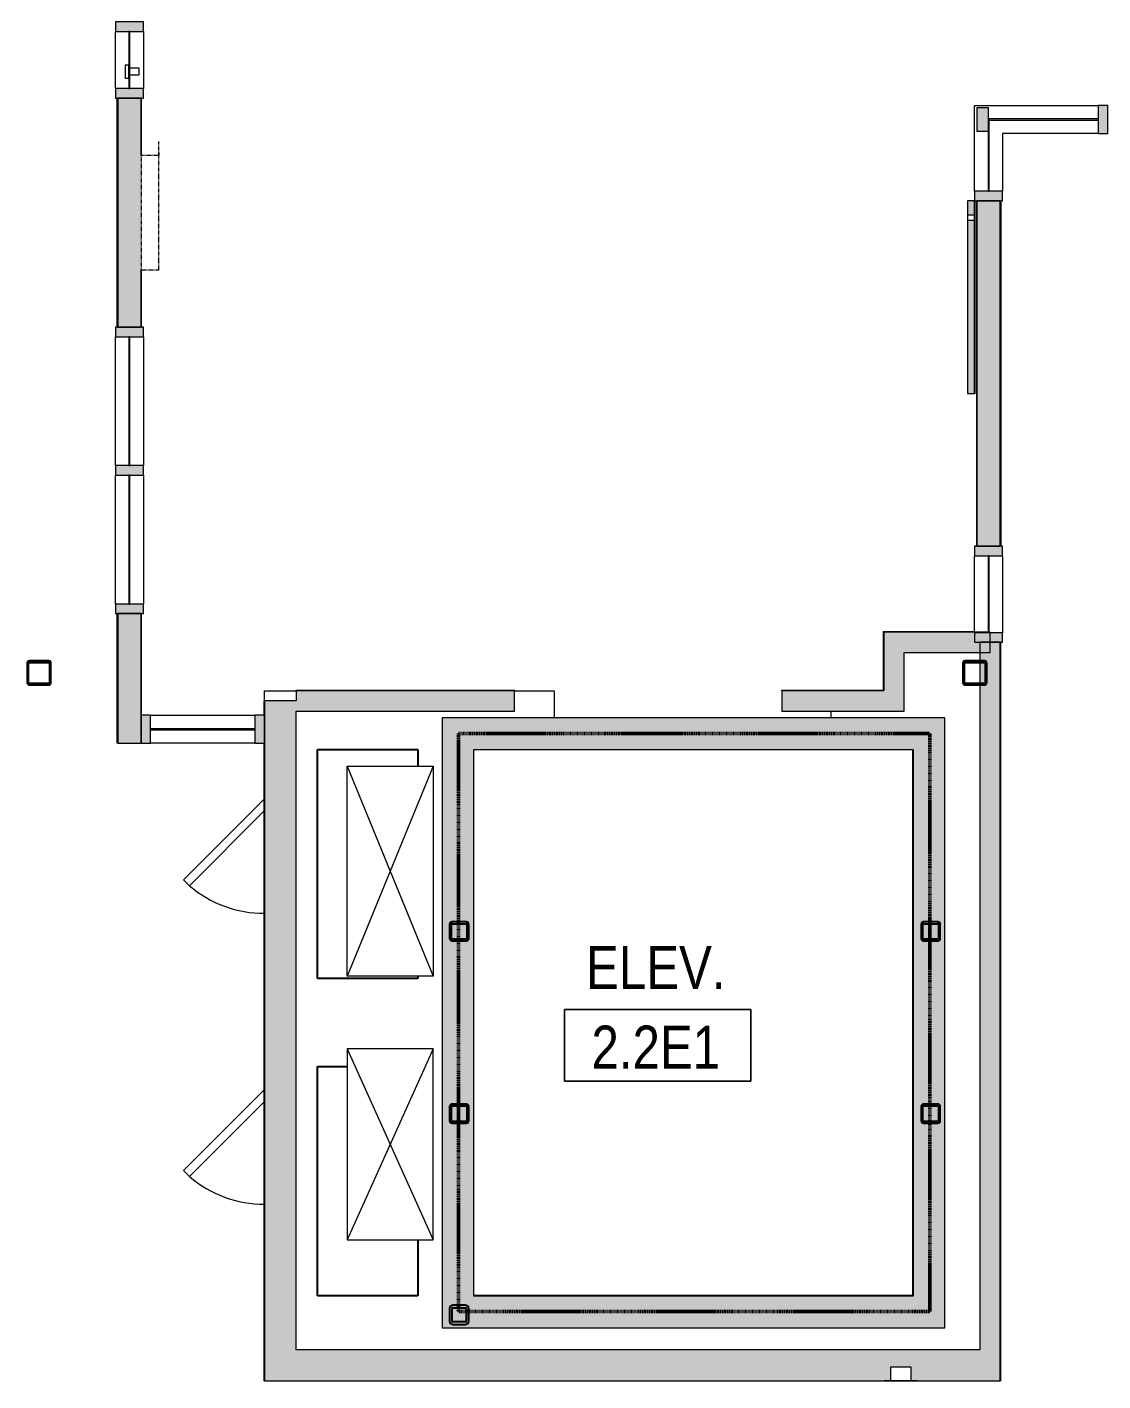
# Model space of a CAD drawing. Header units: inches. Extents: x -3803 to -1421, y -3454 to -210.
# Drawn here: x -3202.9 to -2977.6, y -3179 to -2895.3 of the extents above; entities that cross this region are included whole.
import ezdxf

# ---------------------------------------------------------------- set-up
doc = ezdxf.new("R2010")
doc.units = ezdxf.units.IN
doc.header["$MEASUREMENT"] = 0
for name, pattern in [('1 HOUR', [0.3125, 0.1875, -0.0625, 0, -0.0625]), ('Hidden Equipment- BSALS', [0.0625, 0.03125, -0.03125]), ('Hidden Equipment- LTP', [0.0625, 0.03125, -0.03125])]:
    doc.linetypes.add(name, pattern=pattern)
for name, color, linetype, lineweight in [('A-AREA-IDEN', 2, 'Continuous', 9), ('A-DOOR', 31, 'Continuous', 13), ('A-FLOR', 192, 'Continuous', 13), ('A-GENM', 13, 'Continuous', 9), ('A-GLAZ-CURT', 52, 'Continuous', 13), ('A-GLAZ-CWMG', 51, 'Continuous', 13), ('A-WALL-PATT', 111, 'Continuous', 13), ('E-SERT', 181, 'Continuous', 13), ('I-WALL', 2, 'Continuous', 13), ('M-HVAC-DUCT-ANNO', 70, 'Continuous', 13), ('P-SANR-FIXT', 6, 'Continuous', 13), ('Q-SPCQ', 91, 'Continuous', 13), ('S-COLS', 52, 'Continuous', 13)]:
    doc.layers.add(name, color=color, linetype=linetype, lineweight=lineweight)
doc.styles.add('Arial Narrow', font='ARIALN.TTF', dxfattribs={"height": 9})

# ---------------------------------------------------------------- blocks, each defined once
blk = doc.blocks.new('15830016-STRUCT_MARTINEZ-MOORE_CENTRAL_v2018_rvt-1-DIMENSION PLAN - LEVEL 2 _579_ - 2__ - CAD')
at = {"layer": 'S-COLS', "lineweight": 5}
h = blk.add_hatch(color=50, dxfattribs=at)
h.paths.add_polyline_path([(-3198.33, -3033.14), (-3198.02, -3033.01), (-3197.9, -3032.71), (-3197.9, -3028.58), (-3198.02, -3028.27), (-3198.33, -3028.14), (-3202.46, -3028.14), (-3202.77, -3028.27), (-3202.9, -3028.58), (-3202.9, -3032.71), (-3202.77, -3033.01), (-3202.46, -3033.14)], flags=0)
h.paths.add_polyline_path([(-3202.46, -3032.83), (-3202.55, -3032.79), (-3202.58, -3032.71), (-3202.55, -3028.49), (-3202.46, -3028.45), (-3198.24, -3028.49), (-3198.21, -3028.58), (-3198.24, -3032.79), (-3198.33, -3032.83)], flags=0)
h = blk.add_hatch(color=50, dxfattribs=at)
h.paths.add_polyline_path([(-3002.33, -3033.14), (-3002.02, -3033.01), (-3001.9, -3032.71), (-3001.9, -3028.58), (-3002.02, -3028.27), (-3002.33, -3028.14), (-3006.46, -3028.14), (-3006.77, -3028.27), (-3006.9, -3028.58), (-3006.9, -3032.71), (-3006.77, -3033.01), (-3006.46, -3033.14)], flags=0)
h.paths.add_polyline_path([(-3002.33, -3032.83), (-3006.55, -3032.79), (-3006.58, -3032.71), (-3006.55, -3028.49), (-3006.46, -3028.45), (-3002.24, -3028.49), (-3002.21, -3028.58), (-3002.24, -3032.79)], flags=0)
h = blk.add_hatch(color=50, dxfattribs=at)
h.paths.add_polyline_path([(-3110.92, -3086.81), (-3110.55, -3086.65), (-3110.4, -3086.28), (-3110.4, -3083.33), (-3110.55, -3082.96), (-3110.92, -3082.81), (-3113.87, -3082.81), (-3114.24, -3082.96), (-3114.4, -3083.33), (-3114.4, -3086.28), (-3114.24, -3086.65), (-3113.87, -3086.81)], flags=0)
h.paths.add_polyline_path([(-3110.92, -3086.43), (-3113.98, -3086.39), (-3114.02, -3086.28), (-3113.98, -3083.22), (-3113.87, -3083.18), (-3110.81, -3083.22), (-3110.77, -3083.33), (-3110.81, -3086.39)], flags=0)
h = blk.add_hatch(color=50, dxfattribs=at)
h.paths.add_polyline_path([(-3012.17, -3086.81), (-3011.8, -3086.65), (-3011.65, -3086.28), (-3011.65, -3083.33), (-3011.8, -3082.96), (-3012.17, -3082.81), (-3015.12, -3082.81), (-3015.49, -3082.96), (-3015.65, -3083.33), (-3015.65, -3086.28), (-3015.49, -3086.65), (-3015.12, -3086.81)], flags=0)
h.paths.add_polyline_path([(-3015.12, -3086.43), (-3015.23, -3086.39), (-3015.27, -3086.28), (-3015.23, -3083.22), (-3015.12, -3083.18), (-3012.06, -3083.22), (-3012.02, -3083.33), (-3012.06, -3086.39), (-3012.17, -3086.43)], flags=0)
h = blk.add_hatch(color=50, dxfattribs=at)
h.paths.add_polyline_path([(-3113.87, -3124.97), (-3110.92, -3124.97), (-3110.55, -3124.82), (-3110.4, -3124.45), (-3110.4, -3121.5), (-3110.55, -3121.13), (-3110.92, -3120.97), (-3113.87, -3120.97), (-3114.24, -3121.13), (-3114.4, -3121.5), (-3114.4, -3124.45), (-3114.24, -3124.82)], flags=0)
h.paths.add_polyline_path([(-3113.87, -3124.6), (-3113.98, -3124.55), (-3114.02, -3124.45), (-3113.98, -3121.39), (-3113.87, -3121.35), (-3110.81, -3121.39), (-3110.77, -3121.5), (-3110.81, -3124.55), (-3110.92, -3124.6)], flags=0)
h = blk.add_hatch(color=50, dxfattribs=at)
h.paths.add_polyline_path([(-3012.17, -3124.97), (-3011.8, -3124.82), (-3011.65, -3124.45), (-3011.65, -3121.5), (-3011.8, -3121.13), (-3012.17, -3120.97), (-3015.12, -3120.97), (-3015.49, -3121.13), (-3015.65, -3121.5), (-3015.65, -3124.45), (-3015.49, -3124.82), (-3015.12, -3124.97)], flags=0)
h.paths.add_polyline_path([(-3015.12, -3124.6), (-3015.23, -3124.55), (-3015.27, -3124.45), (-3015.23, -3121.39), (-3015.12, -3121.35), (-3012.06, -3121.39), (-3012.02, -3121.5), (-3012.06, -3124.55), (-3012.17, -3124.6)], flags=0)
h = blk.add_hatch(color=50, dxfattribs=at)
h.paths.add_polyline_path([(-3111.1, -3167.14), (-3110.6, -3166.93), (-3110.4, -3166.44), (-3110.4, -3163.84), (-3110.6, -3163.34), (-3111.1, -3163.14), (-3113.7, -3163.14), (-3114.19, -3163.34), (-3114.4, -3163.84), (-3114.4, -3166.44), (-3114.19, -3166.93), (-3113.7, -3167.14)], flags=0)
h.paths.add_polyline_path([(-3111.1, -3166.64), (-3113.7, -3166.64), (-3113.84, -3166.58), (-3113.9, -3166.44), (-3113.9, -3163.84), (-3113.84, -3163.7), (-3113.7, -3163.64), (-3111.1, -3163.64), (-3110.95, -3163.7), (-3110.9, -3163.84), (-3110.9, -3166.44), (-3110.95, -3166.58)], flags=0)
at = {"layer": 'A-FLOR', "color": 253, "lineweight": 25}
for p, q in [((-3142.04, -3046.7), (-3121.04, -3046.7)), ((-3142.04, -3094.7), (-3142.04, -3046.7)), ((-3121.04, -3046.7), (-3121.04, -3050.17)), ((-3017.4, -3046.7), (-3017.4, -3161.14)), ((-3121.04, -3094.7), (-3142.04, -3094.7)), ((-3121.04, -3094.17), (-3121.04, -3094.7)), ((-3142.04, -3113.14), (-3135.88, -3113.14)), ((-3142.04, -3161.14), (-3142.04, -3113.14)), ((-3121.04, -3149.41), (-3121.04, -3161.14)), ((-3121.04, -3161.14), (-3142.04, -3161.14)), ((-3017.4, -3161.14), (-3109.32, -3161.14))]:
    blk.add_line(p, q, dxfattribs=at)
at = {"layer": 'S-COLS', "color": 253, "lineweight": 25}
for p, q in [((-3202.9, -3028.58), (-3202.9, -3032.71)), ((-3202.58, -3032.71), (-3202.58, -3028.58)), ((-3198.33, -3028.14), (-3202.46, -3028.14)), ((-3202.46, -3028.45), (-3198.33, -3028.45)), ((-3198.21, -3028.58), (-3198.21, -3032.71)), ((-3197.9, -3032.71), (-3197.9, -3028.58)), ((-3006.9, -3028.58), (-3006.9, -3032.71)), ((-3006.58, -3032.71), (-3006.58, -3028.58)), ((-3002.33, -3028.14), (-3006.46, -3028.14)), ((-3006.46, -3028.45), (-3002.33, -3028.45)), ((-3002.21, -3028.58), (-3002.21, -3032.71)), ((-3001.9, -3032.71), (-3001.9, -3028.58)), ((-3198.33, -3032.83), (-3202.46, -3032.83)), ((-3202.46, -3033.14), (-3198.33, -3033.14)), ((-3002.33, -3032.83), (-3006.46, -3032.83)), ((-3006.46, -3033.14), (-3002.33, -3033.14)), ((-3114.4, -3083.33), (-3114.4, -3086.28)), ((-3114.02, -3086.28), (-3114.02, -3083.33)), ((-3110.92, -3082.81), (-3113.87, -3082.81)), ((-3113.87, -3083.18), (-3110.92, -3083.18)), ((-3110.77, -3083.33), (-3110.77, -3086.28)), ((-3110.4, -3086.28), (-3110.4, -3083.33)), ((-3015.65, -3083.33), (-3015.65, -3086.28)), ((-3015.27, -3086.28), (-3015.27, -3083.33)), ((-3012.17, -3082.81), (-3015.12, -3082.81)), ((-3015.12, -3083.18), (-3012.17, -3083.18)), ((-3012.02, -3083.33), (-3012.02, -3086.28)), ((-3011.65, -3086.28), (-3011.65, -3083.33)), ((-3110.92, -3086.43), (-3113.87, -3086.43)), ((-3113.87, -3086.81), (-3110.92, -3086.81)), ((-3012.17, -3086.43), (-3015.12, -3086.43)), ((-3015.12, -3086.81), (-3012.17, -3086.81)), ((-3114.4, -3121.5), (-3114.4, -3124.45)), ((-3114.02, -3124.45), (-3114.02, -3121.5)), ((-3110.92, -3120.97), (-3113.87, -3120.97)), ((-3113.87, -3121.35), (-3110.92, -3121.35)), ((-3110.77, -3121.5), (-3110.77, -3124.45)), ((-3110.4, -3124.45), (-3110.4, -3121.5)), ((-3015.65, -3121.5), (-3015.65, -3124.45)), ((-3015.27, -3124.45), (-3015.27, -3121.5)), ((-3012.17, -3120.97), (-3015.12, -3120.97)), ((-3015.12, -3121.35), (-3012.17, -3121.35)), ((-3012.02, -3121.5), (-3012.02, -3124.45)), ((-3011.65, -3124.45), (-3011.65, -3121.5)), ((-3110.92, -3124.6), (-3113.87, -3124.6)), ((-3113.87, -3124.97), (-3110.92, -3124.97)), ((-3012.17, -3124.6), (-3015.12, -3124.6)), ((-3015.12, -3124.97), (-3012.17, -3124.97)), ((-3114.4, -3163.84), (-3114.4, -3166.44)), ((-3113.9, -3166.44), (-3113.9, -3163.84)), ((-3111.1, -3163.14), (-3113.7, -3163.14)), ((-3113.7, -3163.64), (-3111.1, -3163.64)), ((-3110.9, -3163.84), (-3110.9, -3166.44)), ((-3110.4, -3166.44), (-3110.4, -3163.84)), ((-3111.1, -3166.64), (-3113.7, -3166.64)), ((-3113.7, -3167.14), (-3111.1, -3167.14))]:
    blk.add_line(p, q, dxfattribs=at)
for centre, radius, start, end in [((-3202.46, -3028.58), 0.435, 90, 180), ((-3202.46, -3028.58), 0.122, 90, 180), ((-3198.33, -3028.58), 0.435, 0, 90), ((-3198.33, -3028.58), 0.122, 0, 90), ((-3006.46, -3028.58), 0.435, 90, 180), ((-3006.46, -3028.58), 0.122, 90, 180), ((-3002.33, -3028.58), 0.435, 0, 90), ((-3002.33, -3028.58), 0.122, 0, 90), ((-3202.46, -3032.71), 0.435, 180, 270), ((-3202.46, -3032.71), 0.122, 180, 270), ((-3198.33, -3032.71), 0.435, 270, 0), ((-3198.33, -3032.71), 0.122, 270, 0), ((-3006.46, -3032.71), 0.435, 180, 270), ((-3006.46, -3032.71), 0.122, 180, 270), ((-3002.33, -3032.71), 0.435, 270, 0), ((-3002.33, -3032.71), 0.122, 270, 0), ((-3113.87, -3083.33), 0.525, 90, 180), ((-3113.87, -3083.33), 0.15, 90, 180), ((-3110.92, -3083.33), 0.525, 0, 90), ((-3110.92, -3083.33), 0.15, 0, 90), ((-3015.12, -3083.33), 0.525, 90, 180), ((-3015.12, -3083.33), 0.15, 90, 180), ((-3012.17, -3083.33), 0.525, 0, 90), ((-3012.17, -3083.33), 0.15, 0, 90), ((-3113.87, -3086.28), 0.525, 180, 270), ((-3113.87, -3086.28), 0.15, 180, 270), ((-3110.92, -3086.28), 0.525, 270, 0), ((-3110.92, -3086.28), 0.15, 270, 0), ((-3015.12, -3086.28), 0.525, 180, 270), ((-3015.12, -3086.28), 0.15, 180, 270), ((-3012.17, -3086.28), 0.525, 270, 0), ((-3012.17, -3086.28), 0.15, 270, 0), ((-3113.87, -3121.5), 0.525, 90, 180), ((-3113.87, -3121.5), 0.15, 90, 180), ((-3110.92, -3121.5), 0.525, 0, 90), ((-3110.92, -3121.5), 0.15, 0, 90), ((-3015.12, -3121.5), 0.525, 90, 180), ((-3015.12, -3121.5), 0.15, 90, 180), ((-3012.17, -3121.5), 0.525, 0, 90), ((-3012.17, -3121.5), 0.15, 0, 90), ((-3113.87, -3124.45), 0.525, 180, 270), ((-3113.87, -3124.45), 0.15, 180, 270), ((-3110.92, -3124.45), 0.525, 270, 0), ((-3110.92, -3124.45), 0.15, 270, 0), ((-3015.12, -3124.45), 0.525, 180, 270), ((-3015.12, -3124.45), 0.15, 180, 270), ((-3012.17, -3124.45), 0.525, 270, 0), ((-3012.17, -3124.45), 0.15, 270, 0), ((-3113.7, -3163.84), 0.7, 90, 180), ((-3113.7, -3163.84), 0.2, 90, 180), ((-3111.1, -3163.84), 0.7, 0, 90), ((-3111.1, -3163.84), 0.2, 0, 90), ((-3113.7, -3166.44), 0.7, 180, 270), ((-3113.7, -3166.44), 0.2, 180, 270), ((-3111.1, -3166.44), 0.7, 270, 0), ((-3111.1, -3166.44), 0.2, 270, 0)]:
    blk.add_arc(centre, radius, start, end, dxfattribs=at)
blk = doc.blocks.new('SD_Card_Reader-BSALS - Card Reader-2172332-DIMENSION PLAN - LEVEL 2 _579_ - 2__ - CAD')
at = {"layer": 'E-SERT', "color": 53, "lineweight": 9}
for p, q in [((-3181.59, -2903.27), (-3182.34, -2903.27)), ((-3182.34, -2903.27), (-3182.34, -2906.02)), ((-3181.59, -2906.02), (-3181.59, -2903.27)), ((-3181.59, -2903.89), (-3179.47, -2903.89)), ((-3179.47, -2903.89), (-3179.47, -2905.39)), ((-3182.34, -2906.02), (-3181.59, -2906.02)), ((-3179.47, -2905.39), (-3181.59, -2905.39))]:
    blk.add_line(p, q, dxfattribs=at)
blk = doc.blocks.new('15830016-ELEC_BSALS_CENTRAL_v2018_rvt-1-DIMENSION PLAN - LEVEL 2 _579_ - 2__ - CAD')
at = {"color": 250, "lineweight": 9}
blk.add_blockref('SD_Card_Reader-BSALS - Card Reader-2172332-DIMENSION PLAN - LEVEL 2 _579_ - 2__ - CAD', (0, 0), dxfattribs=at)
blk = doc.blocks.new('15830016-MECH_BSALS_CENTRAL_v2018_rvt-1-DIMENSION PLAN - LEVEL 2 _579_ - 2__ - CAD')
at = {"layer": 'M-HVAC-DUCT-ANNO', "color": 161, "lineweight": 9}
for p, q in [((-3117.87, -3050.17), (-3135.87, -3094.17)), ((-3135.87, -3050.17), (-3117.87, -3094.17)), ((-3135.87, -3050.17), (-3117.87, -3050.17)), ((-3135.87, -3094.17), (-3135.87, -3050.17)), ((-3117.87, -3050.17), (-3117.87, -3094.17)), ((-3117.87, -3094.17), (-3135.87, -3094.17)), ((-3135.88, -3109.41), (-3117.88, -3149.41)), ((-3117.88, -3109.41), (-3135.88, -3149.41)), ((-3135.88, -3109.41), (-3135.88, -3149.41)), ((-3117.88, -3109.41), (-3135.88, -3109.41)), ((-3117.88, -3149.41), (-3117.88, -3109.41)), ((-3135.88, -3149.41), (-3117.88, -3149.41))]:
    blk.add_line(p, q, dxfattribs=at)
blk = doc.blocks.new('Outlet_Box-Ice_Maker-Guy_Gray-MIB_Series - 1_2_ CPVC Connection-1107956-DIMENSION PLAN - LEVEL 2 _579_ - 2__ - CAD')
at = {"layer": 'P-SANR-FIXT', "color": 71, "lineweight": 9}
for p, q in [((-3021.96, -3178.95), (-3021.96, -3176.04)), ((-3021.96, -3176.04), (-3017.83, -3176.04)), ((-3017.83, -3176.04), (-3017.83, -3178.95)), ((-3016.4, -3178.95), (-3023.4, -3178.95)), ((-3023.4, -3178.95), (-3023.4, -3178.99)), ((-3023.4, -3178.99), (-3016.4, -3178.99)), ((-3017.83, -3178.95), (-3021.96, -3178.95)), ((-3016.4, -3178.99), (-3016.4, -3178.95))]:
    blk.add_line(p, q, dxfattribs=at)
blk = doc.blocks.new('15830016-PLUMB_ENCOTECH_CENTRAL_v2018_rvt-1-DIMENSION PLAN - LEVEL 2 _579_ - 2__ - CAD')
at = {"color": 53, "lineweight": 9}
blk.add_blockref('Outlet_Box-Ice_Maker-Guy_Gray-MIB_Series - 1_2_ CPVC Connection-1107956-DIMENSION PLAN - LEVEL 2 _579_ - 2__ - CAD', (0, 0), dxfattribs=at)
blk = doc.blocks.new('Basic Wall _ B3-4 7_8_-BSALS - ___-3567761-DIMENSION PLAN - LEVEL 2 _579_ - 2__ - CAD')
at = {"layer": 'I-WALL', "lineweight": 20}
for p, q in [((-3184.03, -2846.46), (-3183.9, -2846.46)), ((-3184.03, -2850.21), (-3184.03, -2846.46)), ((-3184.03, -2958.21), (-3184.03, -2910.21)), ((-3184.03, -3045.33), (-3184.03, -3018.21)), ((-3183.9, -3045.33), (-3184.03, -3045.33))]:
    blk.add_line(p, q, dxfattribs=at)
blk = doc.blocks.new('Basic Wall _ B3-4 7_8_-BSALS - ___-3567760-DIMENSION PLAN - LEVEL 2 _579_ - 2__ - CAD')
at = {"layer": 'I-WALL', "lineweight": 20}
for p, q in [((-3178.9, -2850.21), (-3178.9, -2846.46)), ((-3178.9, -2922.21), (-3178.9, -2910.21)), ((-3178.9, -2958.21), (-3178.9, -2946.21)), ((-3178.9, -3039.52), (-3178.9, -3018.21))]:
    blk.add_line(p, q, dxfattribs=at)
blk = doc.blocks.new('Basic Wall _ A6-6 5_8_-BSALS - ___-3570649-DIMENSION PLAN - LEVEL 2 _579_ - 2__ - CAD')
at = {"layer": 'I-WALL', "lineweight": 20}
for p, q in [((-3153.29, -3047.51), (-3153.17, -3047.51)), ((-3153.29, -3047.51), (-3153.29, -3178.95)), ((-3153.17, -3178.95), (-3153.29, -3178.95))]:
    blk.add_line(p, q, dxfattribs=at)
blk = doc.blocks.new('Basic Wall _ A3-4 1_4_-BSALS - ___-3569729-DIMENSION PLAN - LEVEL 2 _579_ - 2__ - CAD')
at = {"layer": 'I-WALL', "lineweight": 20}
for p, q in [((-3023.45, -3022.08), (-3023.57, -3021.96)), ((-3023.57, -3021.96), (-3004.45, -3021.96))]:
    blk.add_line(p, q, dxfattribs=at)
blk = doc.blocks.new('System Panel - interior glazed panels-383681-DIMENSION PLAN - LEVEL 2 _579_ - 2__ - CAD')
at = {"layer": 'A-GLAZ-CURT', "lineweight": 9}
blk.add_hatch(color=90, dxfattribs=at).paths.add_polyline_path([(-6, 0.125), (-6, -0.125), (6, -0.125), (6, 0.125)], flags=0)
at = {"layer": 'A-GLAZ-CURT', "lineweight": 20}
for p, q in [((6, 0.125), (-6, 0.125)), ((-6, 0.125), (-6, -0.125)), ((6, -0.125), (6, 0.125)), ((-6, -0.125), (6, -0.125))]:
    blk.add_line(p, q, dxfattribs=at)
blk = doc.blocks.new('Rectangular Mullion - 2 x 6 interior mullion-383801-DIMENSION PLAN - LEVEL 2 _579_ - 2__ - CAD')
at = {"layer": 'A-GLAZ-CWMG', "lineweight": 9}
blk.add_hatch(color=90, dxfattribs=at).paths.add_polyline_path([(0, 2.9375), (-2, 2.9375), (-2, -2.9375), (0, -2.9375)], flags=0)
at = {"layer": 'A-GLAZ-CWMG', "lineweight": 20}
for p, q in [((0, 2.9375), (-2, 2.9375)), ((-2, 2.9375), (-2, -2.9375)), ((0, -2.9375), (0, 2.9375)), ((-2, -2.9375), (0, -2.9375))]:
    blk.add_line(p, q, dxfattribs=at)
blk = doc.blocks.new('Rectangular Mullion - 6 x 6 interior mullion-383863-DIMENSION PLAN - LEVEL 2 _579_ - 2__ - CAD')
at = {"layer": 'A-GLAZ-CWMG', "lineweight": 9}
for p, q in [((-3184.4, -2908.21), (-3184.4, -2896.21)), ((-3178.53, -2896.21), (-3178.53, -2908.21))]:
    blk.add_line(p, q, dxfattribs=at)
blk = doc.blocks.new('Rectangular Mullion - 2 x 6 interior mullion-383792-DIMENSION PLAN - LEVEL 2 _579_ - 2__ - CAD')
at = {"layer": 'A-GLAZ-CWMG', "lineweight": 9}
blk.add_hatch(color=90, dxfattribs=at).paths.add_polyline_path([(-1, 2.9375), (1, 2.9375), (1, -2.9375), (-1, -2.9375)], flags=0)
at = {"layer": 'A-GLAZ-CWMG', "lineweight": 20}
for p, q in [((-1, 2.9375), (1, 2.9375)), ((-1, -2.9375), (-1, 2.9375)), ((1, 2.9375), (1, -2.9375)), ((1, -2.9375), (-1, -2.9375))]:
    blk.add_line(p, q, dxfattribs=at)
blk = doc.blocks.new('Basic Wall _ A3-4 1_4_-BSALS - ___-3569733-DIMENSION PLAN - LEVEL 2 _579_ - 2__ - CAD')
at = {"layer": 'I-WALL', "lineweight": 20}
for q in [(-2998.95, -3024.21), (-2999.07, -3178.95)]:
    blk.add_line((-2998.95, -3178.95), q, dxfattribs=at)
blk = doc.blocks.new('Basic Wall _ A3-4 1_4_-BSALS - ___-3569734-DIMENSION PLAN - LEVEL 2 _579_ - 2__ - CAD')
at = {"layer": 'I-WALL', "lineweight": 20}
for p, q in [((-3112.57, -3034.26), (-3100.82, -3034.26)), ((-3100.82, -3034.26), (-3100.82, -3034.39)), ((-3044.82, -3034.39), (-3044.82, -3034.26)), ((-3044.82, -3034.26), (-3023.57, -3034.26)), ((-3023.57, -3034.26), (-3023.45, -3034.39))]:
    blk.add_line(p, q, dxfattribs=at)
blk = doc.blocks.new('Basic Wall _ A3-4 1_4_-BSALS - ___-3569736-DIMENSION PLAN - LEVEL 2 _579_ - 2__ - CAD')
at = {"layer": 'I-WALL', "lineweight": 20}
for p, q in [((-3023.57, -3021.96), (-3023.45, -3022.08)), ((-3023.57, -3021.96), (-3023.57, -3034.26)), ((-3023.45, -3034.39), (-3023.57, -3034.26))]:
    blk.add_line(p, q, dxfattribs=at)
blk = doc.blocks.new('System Panel - interior glazed panels-384492-DIMENSION PLAN - LEVEL 2 _579_ - 2__ - CAD')
at = {"layer": 'A-GLAZ-CURT', "lineweight": 9}
blk.add_hatch(color=90, dxfattribs=at).paths.add_polyline_path([(-7.5, -0.125), (7.5, -0.125), (7.5, 0.125), (-7.5, 0.125)], flags=0)
at = {"layer": 'A-GLAZ-CURT', "lineweight": 20}
for p, q in [((7.5, 0.125), (-7.5, 0.125)), ((-7.5, 0.125), (-7.5, -0.125)), ((7.5, -0.125), (7.5, 0.125)), ((-7.5, -0.125), (7.5, -0.125))]:
    blk.add_line(p, q, dxfattribs=at)
blk = doc.blocks.new('System Panel - interior glazed panels-384496-DIMENSION PLAN - LEVEL 2 _579_ - 2__ - CAD')
at = {"layer": 'A-GLAZ-CURT', "lineweight": 9}
blk.add_hatch(color=90, dxfattribs=at).paths.add_polyline_path([(-11.46875, -0.125), (11.46875, -0.125), (11.46875, 0.125), (-11.46875, 0.125)], flags=0)
at = {"layer": 'A-GLAZ-CURT', "lineweight": 20}
for p, q in [((11.46875, 0.125), (-11.46875, 0.125)), ((-11.46875, 0.125), (-11.46875, -0.125)), ((11.46875, -0.125), (11.46875, 0.125)), ((-11.46875, -0.125), (11.46875, -0.125))]:
    blk.add_line(p, q, dxfattribs=at)
blk = doc.blocks.new('Rectangular Mullion - 6 x 6 interior mullion-384503-DIMENSION PLAN - LEVEL 2 _579_ - 2__ - CAD')
at = {"layer": 'A-GLAZ-CWMG', "lineweight": 9}
for p, q in [((-3004.45, -2911.77), (-2978.57, -2911.77)), ((-2978.57, -2917.64), (-2998.57, -2917.64))]:
    blk.add_line(p, q, dxfattribs=at)
blk = doc.blocks.new('Rectangular Mullion - 2 x 6 interior mullion-383857-DIMENSION PLAN - LEVEL 2 _579_ - 2__ - CAD')
at = {"layer": 'A-GLAZ-CWMG', "lineweight": 9}
blk.add_hatch(color=90, dxfattribs=at).paths.add_polyline_path([(1, 2.9375), (1, -2.9375), (-1, -2.9375), (-1, 2.9375)], flags=0)
at = {"layer": 'A-GLAZ-CWMG', "lineweight": 20}
for p, q in [((-1, 2.9375), (1, 2.9375)), ((-1, -2.9375), (-1, 2.9375)), ((1, 2.9375), (1, -2.9375)), ((1, -2.9375), (-1, -2.9375))]:
    blk.add_line(p, q, dxfattribs=at)
blk = doc.blocks.new('Rectangular Mullion - 6 x 6 interior mullion-384510-DIMENSION PLAN - LEVEL 2 _579_ - 2__ - CAD')
at = {"layer": 'A-GLAZ-CWMG', "lineweight": 9}
for p, q in [((-3004.45, -2929.7), (-3004.45, -2911.77)), ((-2998.57, -2917.64), (-2998.57, -2929.7))]:
    blk.add_line(p, q, dxfattribs=at)
blk = doc.blocks.new('Rectangular Mullion - 2 x 6 interior mullion-383856-DIMENSION PLAN - LEVEL 2 _579_ - 2__ - CAD')
at = {"layer": 'A-GLAZ-CWMG', "lineweight": 9}
blk.add_hatch(color=90, dxfattribs=at).paths.add_polyline_path([(-2, 2.9375), (-2, -2.9375), (0, -2.9375), (0, 2.9375)], flags=0)
at = {"layer": 'A-GLAZ-CWMG', "lineweight": 20}
for p, q in [((0, 2.9375), (-2, 2.9375)), ((-2, 2.9375), (-2, -2.9375)), ((0, -2.9375), (0, 2.9375)), ((-2, -2.9375), (0, -2.9375))]:
    blk.add_line(p, q, dxfattribs=at)
blk = doc.blocks.new('Basic Wall _ B3-4 7_8_-BSALS - ___-3567787-DIMENSION PLAN - LEVEL 2 _579_ - 2__ - CAD')
at = {"layer": 'I-WALL', "lineweight": 20}
blk.add_line((-3004.07, -2931.7), (-3004.07, -3004.08), dxfattribs=at)
blk = doc.blocks.new('Basic Wall _ B3-4 7_8_-BSALS - ___-3567786-DIMENSION PLAN - LEVEL 2 _579_ - 2__ - CAD')
at = {"layer": 'I-WALL', "lineweight": 20}
blk.add_line((-2998.95, -2931.7), (-2998.95, -3004.08), dxfattribs=at)
blk = doc.blocks.new('TV LCD 32 PDI CV3200P - LTP - DISPLAY _VERT_-235779-DIMENSION PLAN - LEVEL 2 _579_ - 2__ - CAD')
at = {"layer": 'Q-SPCQ', "linetype": 'Hidden Equipment- LTP', "lineweight": 20}
for p, q in [((-24, 0), (-24, -3.75)), ((0, 0), (-24, 0)), ((0, 0), (-24, 0)), ((-24, 0), (-24, -3.75)), ((0, -3.75), (0, 0)), ((0, -3.75), (0, 0)), ((-24, -3.75), (0, -3.75)), ((-24, -3.75), (0, -3.75)), ((0, -3.75), (2.92, -3.75)), ((0.52, -3.75), (0, -3.75)), ((0, -3.75), (0.52, -3.75))]:
    blk.add_line(p, q, dxfattribs=at)
blk = doc.blocks.new('Rectangular Mullion - 2 x 6 interior mullion-383686-DIMENSION PLAN - LEVEL 2 _579_ - 2__ - CAD')
at = {"layer": 'A-GLAZ-CWMG', "lineweight": 9}
blk.add_hatch(color=90, dxfattribs=at).paths.add_polyline_path([(0, -2.9375), (0, 2.9375), (-2, 2.9375), (-2, -2.9375)], flags=0)
at = {"layer": 'A-GLAZ-CWMG', "lineweight": 20}
for p, q in [((0, 2.9375), (-2, 2.9375)), ((-2, 2.9375), (-2, -2.9375)), ((0, -2.9375), (0, 2.9375)), ((-2, -2.9375), (0, -2.9375))]:
    blk.add_line(p, q, dxfattribs=at)
blk = doc.blocks.new('System Panel - interior glazed panels-385502-DIMENSION PLAN - LEVEL 2 _579_ - 2__ - CAD')
at = {"layer": 'A-GLAZ-CURT', "lineweight": 9}
blk.add_hatch(color=90, dxfattribs=at).paths.add_polyline_path([(-10.93, 0.12), (-10.93, -0.12), (10.93, -0.12), (10.93, 0.12)], flags=0)
at = {"layer": 'A-GLAZ-CURT', "lineweight": 20}
for p, q in [((10.93, 0.12), (-10.93, 0.12)), ((-10.93, 0.12), (-10.93, -0.12)), ((10.93, -0.12), (10.93, 0.12)), ((-10.93, -0.12), (10.93, -0.12))]:
    blk.add_line(p, q, dxfattribs=at)
blk = doc.blocks.new('Rectangular Mullion - 2 x 6 interior mullion-384256-DIMENSION PLAN - LEVEL 2 _579_ - 2__ - CAD')
at = {"layer": 'A-GLAZ-CWMG', "lineweight": 9}
blk.add_hatch(color=90, dxfattribs=at).paths.add_polyline_path([(-2, -2.9375), (-2, 2.9375), (0, 2.9375), (0, -2.9375)], flags=0)
at = {"layer": 'A-GLAZ-CWMG', "lineweight": 20}
for p, q in [((-2, 2.9375), (0, 2.9375)), ((-2, -2.9375), (-2, 2.9375)), ((0, 2.9375), (0, -2.9375)), ((0, -2.9375), (-2, -2.9375))]:
    blk.add_line(p, q, dxfattribs=at)
blk = doc.blocks.new('Rectangular Mullion - 6 x 6 interior mullion-385505-DIMENSION PLAN - LEVEL 2 _579_ - 2__ - CAD')
at = {"layer": 'A-GLAZ-CWMG', "lineweight": 9}
for p, q in [((-3177.03, -3039.52), (-3155.17, -3039.52)), ((-3155.17, -3045.39), (-3177.03, -3045.39))]:
    blk.add_line(p, q, dxfattribs=at)
blk = doc.blocks.new('System Panel - interior glazed panels-385557-DIMENSION PLAN - LEVEL 2 _579_ - 2__ - CAD')
at = {"layer": 'A-GLAZ-CURT', "lineweight": 9}
blk.add_hatch(color=90, dxfattribs=at).paths.add_polyline_path([(-8.0625, -0.125), (8.0625, -0.125), (8.0625, 0.125), (-8.0625, 0.125)], flags=0)
at = {"layer": 'A-GLAZ-CURT', "lineweight": 20}
for p, q in [((8.0625, 0.125), (-8.0625, 0.125)), ((-8.0625, 0.125), (-8.0625, -0.125)), ((8.0625, -0.125), (8.0625, 0.125)), ((-8.0625, -0.125), (8.0625, -0.125))]:
    blk.add_line(p, q, dxfattribs=at)
blk = doc.blocks.new('Rectangular Mullion - 2 x 6 interior mullion-383853-DIMENSION PLAN - LEVEL 2 _579_ - 2__ - CAD')
at = {"layer": 'A-GLAZ-CWMG', "lineweight": 9}
blk.add_hatch(color=90, dxfattribs=at).paths.add_polyline_path([(0, 2.9375), (0, -2.9375), (-2, -2.9375), (-2, 2.9375)], flags=0)
at = {"layer": 'A-GLAZ-CWMG', "lineweight": 20}
for p, q in [((-2, 2.9375), (0, 2.9375)), ((-2, -2.9375), (-2, 2.9375)), ((0, 2.9375), (0, -2.9375)), ((0, -2.9375), (-2, -2.9375))]:
    blk.add_line(p, q, dxfattribs=at)
blk = doc.blocks.new('Rectangular Mullion - 6 x 6 interior mullion-385562-DIMENSION PLAN - LEVEL 2 _579_ - 2__ - CAD')
at = {"layer": 'A-GLAZ-CWMG', "lineweight": 9}
for p, q in [((-3004.45, -3022.08), (-3004.45, -3006.08)), ((-2998.57, -3006.08), (-2998.57, -3022.21))]:
    blk.add_line(p, q, dxfattribs=at)
blk = doc.blocks.new('System Panel - interior glazed panels-383813-DIMENSION PLAN - LEVEL 2 _579_ - 2__ - CAD')
at = {"layer": 'A-GLAZ-CURT', "lineweight": 9}
blk.add_hatch(color=90, dxfattribs=at).paths.add_polyline_path([(13.5, 0.125), (-13.5, 0.125), (-13.5, -0.125), (13.5, -0.125)], flags=0)
at = {"layer": 'A-GLAZ-CURT', "lineweight": 20}
for p, q in [((13.5, 0.125), (-13.5, 0.125)), ((-13.5, 0.125), (-13.5, -0.125)), ((13.5, -0.125), (13.5, 0.125)), ((-13.5, -0.125), (13.5, -0.125))]:
    blk.add_line(p, q, dxfattribs=at)
blk = doc.blocks.new('Rectangular Mullion - 6 x 6 interior mullion-384271-DIMENSION PLAN - LEVEL 2 _579_ - 2__ - CAD')
at = {"layer": 'A-GLAZ-CWMG', "lineweight": 9}
for p, q in [((-3184.4, -2987.21), (-3184.4, -2960.21)), ((-3178.53, -2960.21), (-3178.53, -2987.21))]:
    blk.add_line(p, q, dxfattribs=at)
blk = doc.blocks.new('Rectangular Mullion - 2 x 6 interior mullion-383809-DIMENSION PLAN - LEVEL 2 _579_ - 2__ - CAD')
at = {"layer": 'A-GLAZ-CWMG', "lineweight": 9}
blk.add_hatch(color=90, dxfattribs=at).paths.add_polyline_path([(-1, -2.9375), (-1, 2.9375), (1, 2.9375), (1, -2.9375)], flags=0)
at = {"layer": 'A-GLAZ-CWMG', "lineweight": 20}
for p, q in [((-1, 2.9375), (1, 2.9375)), ((-1, -2.9375), (-1, 2.9375)), ((1, 2.9375), (1, -2.9375)), ((1, -2.9375), (-1, -2.9375))]:
    blk.add_line(p, q, dxfattribs=at)
blk = doc.blocks.new('Basic Wall _ A3-4 1_4_-BSALS - ___-3569765-DIMENSION PLAN - LEVEL 2 _579_ - 2__ - CAD')
at = {"layer": 'I-WALL', "lineweight": 20}
for p, q in [((-3146.54, -3034.39), (-3146.54, -3034.26)), ((-3146.54, -3034.26), (-3112.57, -3034.26))]:
    blk.add_line(p, q, dxfattribs=at)
blk = doc.blocks.new('Basic Wall _ A6-6 5_8_-BSALS - ___-3570654-DIMENSION PLAN - LEVEL 2 _579_ - 2__ - CAD')
at = {"layer": 'I-WALL', "lineweight": 20}
for p, q in [((-3153.29, -3036.51), (-3153.17, -3036.51)), ((-3153.29, -3036.51), (-3153.29, -3039.52)), ((-3153.29, -3045.39), (-3153.29, -3047.51))]:
    blk.add_line(p, q, dxfattribs=at)
blk = doc.blocks.new('Door-A1_1-BSALS1 - AP-24X24-BSALS 2-387334-DIMENSION PLAN - LEVEL 2 _579_ - 2__ - CAD')
at = {"layer": 'A-DOOR', "lineweight": 20}
for p, q in [((-4.97, 20.28), (-6.21, 19.05)), ((12, 3.31), (-4.97, 20.28)), ((-6.21, 19.05), (9.53, 3.31))]:
    blk.add_line(p, q, dxfattribs=at)
at = {"layer": 'A-DOOR', "lineweight": 9}
blk.add_arc((12, 3.41), 24, 139.3461, 180.2325, dxfattribs=at)
blk = doc.blocks.new('Basic Wall _ F1-1 1_2_-BSALS - ___-3571241-DIMENSION PLAN - LEVEL 2 _579_ - 2__ - CAD')
at = {"layer": 'I-WALL', "lineweight": 20}
for q in [(-3004.32, -2931.7), (-3004.45, -2972.08)]:
    blk.add_line((-3004.32, -2972.08), q, dxfattribs=at)
blk = doc.blocks.new('Fire Rating - BSALS _Combined_1 - 1-Hour Fire-3469465-DIMENSION PLAN - LEVEL 2 _579_ - 2__ - CAD')
at = {"layer": 'A-GENM', "linetype": '1 HOUR', "lineweight": 50}
blk.add_line((0, 0), (121.125, 0), dxfattribs=at)
blk = doc.blocks.new('Fire Rating - BSALS _Combined_1 - 1-Hour Fire-3469550-DIMENSION PLAN - LEVEL 2 _579_ - 2__ - CAD')
at = {"layer": 'A-GENM', "linetype": '1 HOUR', "lineweight": 50}
blk.add_line((0, 0), (98.75, 0), dxfattribs=at)
blk = doc.blocks.new('Room Tag- BSALS - Room Tag-28050-DIMENSION PLAN - LEVEL 2 _579_ - 2__ - CAD')
at = {"layer": 'A-AREA-IDEN'}
for p, q in [((-0.203125, -0.171875), (-0.203125, -0.015625)), ((-0.203125, -0.015625), (0.203125, -0.015625)), ((0.203125, -0.015625), (-0.203125, -0.015625)), ((-0.203125, -0.015625), (-0.203125, -0.171875)), ((0.203125, -0.015625), (0.203125, -0.171875)), ((0.203125, -0.171875), (0.203125, -0.015625)), ((0.203125, -0.171875), (-0.203125, -0.171875)), ((-0.203125, -0.171875), (0.203125, -0.171875))]:
    blk.add_line(p, q, dxfattribs=at)

msp = doc.modelspace()

# ---------------------------------------------------------------- hatches: boundary and pattern name
at = {"layer": 'A-WALL-PATT', "lineweight": 5}
h = msp.add_hatch(color=50, dxfattribs=at)
h.paths.add_polyline_path([(-3179.03, -3045.33), (-3179.03, -3018.21), (-3183.9, -3018.21), (-3183.9, -3045.33)], flags=0)
h.paths.add_polyline_path([(-3183.9, -2958.21), (-3179.03, -2958.21), (-3179.03, -2910.21), (-3183.9, -2910.21), (-3183.9, -2946.21)], flags=0)
h.paths.add_polyline_path([(-3179.03, -2850.21), (-3179.03, -2846.46), (-3183.9, -2846.46), (-3183.9, -2850.21)], flags=0)
h = msp.add_hatch(color=50, dxfattribs=at)
h.paths.add_polyline_path([(-2910.57, -2917.14), (-2788.57, -2917.14), (-2788.57, -2912.27), (-2868.61, -2912.27), (-2868.61, -2912.89), (-2892.61, -2912.89), (-2892.61, -2912.27), (-2910.57, -2912.27), (-2910.57, -2913.61)], flags=0)
h.paths.add_polyline_path([(-3001.51, -2917.14), (-3001.51, -2912.27), (-3003.95, -2912.27), (-3003.95, -2917.14)], flags=0)
h = msp.add_hatch(color=50, dxfattribs=at)
h.paths.add_polyline_path([(-3004.45, -2972.08), (-3004.45, -2935.83), (-3005.95, -2935.83), (-3005.95, -2972.08)], flags=0)
h.paths.add_polyline_path([(-3004.45, -2934.63), (-3004.45, -2931.7), (-3005.95, -2931.7), (-3005.95, -2934.63)], flags=0)
for points in [[(-3003.95, -3004.08), (-2999.07, -3004.08), (-2999.07, -2931.7), (-3003.95, -2931.7), (-3003.95, -2973.05)], [(-3001.2, -3026.33), (-3001.2, -3022.08), (-3023.45, -3022.08), (-3023.45, -3026.33), (-3019.2, -3026.33)], [(-3019.2, -3034.39), (-3019.2, -3026.33), (-3023.45, -3026.33), (-3023.45, -3034.39)], [(-3003.32, -3172.45), (-2999.07, -3172.45), (-2999.07, -3024.21), (-3003.32, -3024.21), (-3003.32, -3151.37)], [(-3112.57, -3038.64), (-3112.57, -3034.39), (-3146.54, -3034.39), (-3146.54, -3038.64)], [(-3146.54, -3047.51), (-3146.54, -3036.51), (-3153.17, -3036.51), (-3153.17, -3047.51), (-3150.09, -3047.51)], [(-3146.54, -3178.95), (-3146.54, -3047.51), (-3153.17, -3047.51), (-3153.17, -3178.95)]]:
    msp.add_hatch(color=50, dxfattribs=at).paths.add_polyline_path(points, flags=0)
h = msp.add_hatch(color=50, dxfattribs=at)
h.paths.add_polyline_path([(-3019.2, -3038.64), (-3019.2, -3034.39), (-3044.82, -3034.39), (-3044.82, -3038.64), (-3027.94, -3038.64)], flags=0)
h.paths.add_polyline_path([(-3112.57, -3038.64), (-3100.82, -3038.64), (-3100.82, -3034.39), (-3112.57, -3034.39)], flags=0)
at = {"layer": 'A-WALL-PATT', "lineweight": 20}
for points in [[(-3017.32, -3046.7), (-3017.32, -3040.08), (-3115.95, -3040.08), (-3115.95, -3046.7), (-3027.94, -3046.7)], [(-3010.7, -3167.89), (-3010.7, -3040.08), (-3017.32, -3040.08), (-3017.32, -3167.89)], [(-3109.32, -3161.26), (-3109.32, -3046.7), (-3115.95, -3046.7), (-3115.95, -3161.26), (-3109.37, -3161.26)], [(-3068.66, -3167.89), (-3017.32, -3167.89), (-3017.32, -3161.26), (-3115.95, -3161.26), (-3115.95, -3167.89), (-3109.37, -3167.89)], [(-2999.07, -3178.95), (-2999.07, -3172.45), (-3146.54, -3172.45), (-3146.54, -3178.95), (-3021.96, -3178.95), (-3021.96, -3176.04), (-3017.83, -3176.04), (-3017.83, -3178.95), (-3016.4, -3178.95)]]:
    msp.add_hatch(color=10, dxfattribs=at).paths.add_polyline_path(points, flags=0)

# ---------------------------------------------------------------- linework, layer by layer
at = {"layer": 'A-FLOR', "lineweight": 20}
for p, q in [((-3153.17, -3034.39), (-3146.54, -3034.39)), ((-3153.17, -3036.51), (-3153.17, -3034.39)), ((-3100.82, -3034.39), (-3092.52, -3034.39)), ((-3092.52, -3034.39), (-3092.52, -3040.08)), ((-3034.52, -3040.08), (-3034.52, -3038.64))]:
    msp.add_line(p, q, dxfattribs=at)
at = {"layer": 'I-WALL', "lineweight": 20}
for p, q in [((-3183.9, -2910.21), (-3183.9, -2958.21)), ((-3179.03, -2910.21), (-3183.9, -2910.21)), ((-3179.03, -2922.21), (-3179.03, -2910.21)), ((-3001.51, -2912.27), (-3003.95, -2912.27)), ((-3003.95, -2912.27), (-3003.95, -2917.14)), ((-3001.51, -2917.14), (-3001.51, -2912.27)), ((-3003.95, -2917.14), (-3001.51, -2917.14)), ((-3005.95, -2931.7), (-3005.95, -2972.08)), ((-3004.45, -2931.7), (-3005.95, -2931.7)), ((-3004.45, -2972.08), (-3004.45, -2931.7)), ((-2999.07, -2931.7), (-3003.95, -2931.7)), ((-3003.95, -2931.7), (-3003.95, -3004.08)), ((-2999.07, -3004.08), (-2999.07, -2931.7)), ((-3005.95, -2934.63), (-3004.45, -2934.63)), ((-3004.45, -2935.83), (-3005.95, -2935.83)), ((-3179.03, -2958.21), (-3179.03, -2946.21)), ((-3183.9, -2958.21), (-3179.03, -2958.21)), ((-3005.95, -2972.08), (-3004.45, -2972.08)), ((-3003.95, -3004.08), (-2999.07, -3004.08)), ((-3183.9, -3018.21), (-3183.9, -3045.33)), ((-3179.03, -3018.21), (-3183.9, -3018.21)), ((-3179.03, -3045.33), (-3179.03, -3018.21)), ((-3001.2, -3022.08), (-3023.45, -3022.08)), ((-3023.45, -3022.08), (-3023.45, -3034.39)), ((-3001.2, -3026.33), (-3001.2, -3022.08)), ((-3019.2, -3026.33), (-3001.2, -3026.33)), ((-3019.2, -3038.64), (-3019.2, -3026.33)), ((-3003.32, -3024.21), (-3003.32, -3172.45)), ((-2999.07, -3024.21), (-3003.32, -3024.21)), ((-2999.07, -3178.95), (-2999.07, -3024.21)), ((-3100.82, -3034.39), (-3146.54, -3034.39)), ((-3146.54, -3034.39), (-3146.54, -3036.51)), ((-3100.82, -3038.64), (-3100.82, -3034.39)), ((-3023.45, -3034.39), (-3044.82, -3034.39)), ((-3044.82, -3034.39), (-3044.82, -3038.64)), ((-3153.17, -3036.51), (-3153.17, -3178.95)), ((-3146.54, -3036.51), (-3153.17, -3036.51)), ((-3146.54, -3172.45), (-3146.54, -3038.64)), ((-3146.54, -3038.64), (-3100.82, -3038.64)), ((-3010.7, -3040.08), (-3115.95, -3040.08)), ((-3115.95, -3040.08), (-3115.95, -3167.89)), ((-3044.82, -3038.64), (-3019.2, -3038.64)), ((-3010.7, -3167.89), (-3010.7, -3040.08)), ((-3183.9, -3045.33), (-3179.03, -3045.33)), ((-3109.32, -3046.7), (-3017.32, -3046.7)), ((-3109.32, -3161.26), (-3109.32, -3046.7)), ((-3017.32, -3046.7), (-3017.32, -3161.26)), ((-3017.32, -3161.26), (-3109.32, -3161.26)), ((-3115.95, -3167.89), (-3010.7, -3167.89)), ((-3003.32, -3172.45), (-3146.54, -3172.45)), ((-3153.17, -3178.95), (-3023.4, -3178.95)), ((-3016.4, -3178.95), (-2999.07, -3178.95))]:
    msp.add_line(p, q, dxfattribs=at)

# ---------------------------------------------------------------- block references
at = {"lineweight": 5}
for name in ['15830016-STRUCT_MARTINEZ-MOORE_CENTRAL_v2018_rvt-1-DIMENSION PLAN - LEVEL 2 _579_ - 2__ - CAD', '15830016-ELEC_BSALS_CENTRAL_v2018_rvt-1-DIMENSION PLAN - LEVEL 2 _579_ - 2__ - CAD', '15830016-MECH_BSALS_CENTRAL_v2018_rvt-1-DIMENSION PLAN - LEVEL 2 _579_ - 2__ - CAD', '15830016-PLUMB_ENCOTECH_CENTRAL_v2018_rvt-1-DIMENSION PLAN - LEVEL 2 _579_ - 2__ - CAD']:
    msp.add_blockref(name, (0, 0), dxfattribs=at)
at = {"layer": 'A-AREA-IDEN', "xscale": 95.99999999999994, "yscale": 95.99999999999994, "zscale": 95.99999999999994}
msp.add_blockref('Room Tag- BSALS - Room Tag-28050-DIMENSION PLAN - LEVEL 2 _579_ - 2__ - CAD', (-3070.84, -3099.69), dxfattribs=at)
at = {"layer": 'A-DOOR', "lineweight": 20, "rotation": 89.99999999999966}
for p in [(-3149.85, -3069.01), (-3149.85, -3129.95)]:
    msp.add_blockref('Door-A1_1-BSALS1 - AP-24X24-BSALS 2-387334-DIMENSION PLAN - LEVEL 2 _579_ - 2__ - CAD', p, dxfattribs=at)
at = {"layer": 'A-GENM'}
for name, p, rotation in [('Fire Rating - BSALS _Combined_1 - 1-Hour Fire-3469465-DIMENSION PLAN - LEVEL 2 _579_ - 2__ - CAD', (-3112.57, -3164.45), 90), ('Fire Rating - BSALS _Combined_1 - 1-Hour Fire-3469465-DIMENSION PLAN - LEVEL 2 _579_ - 2__ - CAD', (-3013.82, -3043.33), 269.9999999999998), ('Fire Rating - BSALS _Combined_1 - 1-Hour Fire-3469550-DIMENSION PLAN - LEVEL 2 _579_ - 2__ - CAD', (-3013.82, -3164.45), 180)]:
    msp.add_blockref(name, p, dxfattribs=dict(at, rotation=rotation))
msp.add_blockref('Fire Rating - BSALS _Combined_1 - 1-Hour Fire-3469550-DIMENSION PLAN - LEVEL 2 _579_ - 2__ - CAD', (-3112.57, -3043.33), dxfattribs=at)
at = {"layer": 'A-GLAZ-CURT', "lineweight": 9}
for name, p, rotation in [('System Panel - interior glazed panels-383681-DIMENSION PLAN - LEVEL 2 _579_ - 2__ - CAD', (-3181.47, -2902.21), 90.00000000000058), ('System Panel - interior glazed panels-384492-DIMENSION PLAN - LEVEL 2 _579_ - 2__ - CAD', (-3001.51, -2922.2), 89.99999999999977), ('System Panel - interior glazed panels-383813-DIMENSION PLAN - LEVEL 2 _579_ - 2__ - CAD', (-3181.47, -2973.71), 269.9999999999985), ('System Panel - interior glazed panels-383813-DIMENSION PLAN - LEVEL 2 _579_ - 2__ - CAD', (-3181.47, -3002.71), 269.9999999999985), ('System Panel - interior glazed panels-385557-DIMENSION PLAN - LEVEL 2 _579_ - 2__ - CAD', (-3001.51, -3014.14), 90), ('System Panel - interior glazed panels-385502-DIMENSION PLAN - LEVEL 2 _579_ - 2__ - CAD', (-3166.1, -3042.45), 180)]:
    msp.add_blockref(name, p, dxfattribs=dict(at, rotation=rotation))
msp.add_blockref('System Panel - interior glazed panels-384496-DIMENSION PLAN - LEVEL 2 _579_ - 2__ - CAD', (-2990.04, -2914.7), dxfattribs=at)
at = {"layer": 'A-GLAZ-CWMG', "lineweight": 9, "extrusion": (0, 0, -1)}
for name, p, rotation in [('Rectangular Mullion - 2 x 6 interior mullion-383792-DIMENSION PLAN - LEVEL 2 _579_ - 2__ - CAD', (3181.47, -2895.21), 89.99999999999942), ('Rectangular Mullion - 2 x 6 interior mullion-383857-DIMENSION PLAN - LEVEL 2 _579_ - 2__ - CAD', (2977.57, -2914.7), 180), ('Rectangular Mullion - 2 x 6 interior mullion-383809-DIMENSION PLAN - LEVEL 2 _579_ - 2__ - CAD', (3181.47, -2988.21), 270.0000000000015), ('Rectangular Mullion - 2 x 6 interior mullion-383853-DIMENSION PLAN - LEVEL 2 _579_ - 2__ - CAD', (3001.51, -3004.08), 90), ('Rectangular Mullion - 2 x 6 interior mullion-384256-DIMENSION PLAN - LEVEL 2 _579_ - 2__ - CAD', (3181.47, -3018.21), 270.0000000000015)]:
    msp.add_blockref(name, p, dxfattribs=dict(at, rotation=rotation))
at = {"layer": 'A-GLAZ-CWMG', "lineweight": 9}
for name, p in [('Rectangular Mullion - 6 x 6 interior mullion-383863-DIMENSION PLAN - LEVEL 2 _579_ - 2__ - CAD', (0, 0)), ('Rectangular Mullion - 6 x 6 interior mullion-384503-DIMENSION PLAN - LEVEL 2 _579_ - 2__ - CAD', (0, 0)), ('Rectangular Mullion - 6 x 6 interior mullion-384510-DIMENSION PLAN - LEVEL 2 _579_ - 2__ - CAD', (0, 0)), ('Rectangular Mullion - 6 x 6 interior mullion-384271-DIMENSION PLAN - LEVEL 2 _579_ - 2__ - CAD', (0, 0)), ('Rectangular Mullion - 6 x 6 interior mullion-384271-DIMENSION PLAN - LEVEL 2 _579_ - 2__ - CAD', (0, -29)), ('Rectangular Mullion - 6 x 6 interior mullion-385562-DIMENSION PLAN - LEVEL 2 _579_ - 2__ - CAD', (0, 0)), ('Rectangular Mullion - 6 x 6 interior mullion-385505-DIMENSION PLAN - LEVEL 2 _579_ - 2__ - CAD', (0, 0)), ('Rectangular Mullion - 2 x 6 interior mullion-383686-DIMENSION PLAN - LEVEL 2 _579_ - 2__ - CAD', (-3153.17, -3042.45))]:
    msp.add_blockref(name, p, dxfattribs=at)
for name, p, rotation in [('Rectangular Mullion - 2 x 6 interior mullion-383801-DIMENSION PLAN - LEVEL 2 _579_ - 2__ - CAD', (-3181.47, -2910.21), 270.0000000000006), ('Rectangular Mullion - 2 x 6 interior mullion-383856-DIMENSION PLAN - LEVEL 2 _579_ - 2__ - CAD', (-3001.51, -2931.7), 269.9999999999997), ('Rectangular Mullion - 2 x 6 interior mullion-383686-DIMENSION PLAN - LEVEL 2 _579_ - 2__ - CAD', (-3181.47, -2958.21), 89.99999999999852), ('Rectangular Mullion - 2 x 6 interior mullion-383856-DIMENSION PLAN - LEVEL 2 _579_ - 2__ - CAD', (-3001.51, -3024.21), 270)]:
    msp.add_blockref(name, p, dxfattribs=dict(at, rotation=rotation))
at = {"layer": 'A-GLAZ-CWMG', "lineweight": 9, "extrusion": (0, 0, -1)}
msp.add_blockref('Rectangular Mullion - 2 x 6 interior mullion-384256-DIMENSION PLAN - LEVEL 2 _579_ - 2__ - CAD', (3179.03, -3042.45), dxfattribs=at)
at = {"layer": 'I-WALL', "lineweight": 20}
for name in ['Basic Wall _ B3-4 7_8_-BSALS - ___-3567761-DIMENSION PLAN - LEVEL 2 _579_ - 2__ - CAD', 'Basic Wall _ B3-4 7_8_-BSALS - ___-3567760-DIMENSION PLAN - LEVEL 2 _579_ - 2__ - CAD', 'Basic Wall _ F1-1 1_2_-BSALS - ___-3571241-DIMENSION PLAN - LEVEL 2 _579_ - 2__ - CAD', 'Basic Wall _ B3-4 7_8_-BSALS - ___-3567787-DIMENSION PLAN - LEVEL 2 _579_ - 2__ - CAD', 'Basic Wall _ B3-4 7_8_-BSALS - ___-3567786-DIMENSION PLAN - LEVEL 2 _579_ - 2__ - CAD', 'Basic Wall _ A3-4 1_4_-BSALS - ___-3569729-DIMENSION PLAN - LEVEL 2 _579_ - 2__ - CAD', 'Basic Wall _ A3-4 1_4_-BSALS - ___-3569736-DIMENSION PLAN - LEVEL 2 _579_ - 2__ - CAD', 'Basic Wall _ A3-4 1_4_-BSALS - ___-3569733-DIMENSION PLAN - LEVEL 2 _579_ - 2__ - CAD', 'Basic Wall _ A3-4 1_4_-BSALS - ___-3569765-DIMENSION PLAN - LEVEL 2 _579_ - 2__ - CAD', 'Basic Wall _ A3-4 1_4_-BSALS - ___-3569734-DIMENSION PLAN - LEVEL 2 _579_ - 2__ - CAD', 'Basic Wall _ A6-6 5_8_-BSALS - ___-3570654-DIMENSION PLAN - LEVEL 2 _579_ - 2__ - CAD', 'Basic Wall _ A6-6 5_8_-BSALS - ___-3570649-DIMENSION PLAN - LEVEL 2 _579_ - 2__ - CAD']:
    msp.add_blockref(name, (0, 0), dxfattribs=at)
at = {"layer": 'Q-SPCQ', "linetype": 'Hidden Equipment- BSALS', "lineweight": 20, "rotation": 89.99999999999987}
msp.add_blockref('TV LCD 32 PDI CV3200P - LTP - DISPLAY _VERT_-235779-DIMENSION PLAN - LEVEL 2 _579_ - 2__ - CAD', (-3179.03, -2922.21), dxfattribs=at)

# ---------------------------------------------------------------- texts
at = {"layer": 'A-AREA-IDEN', "char_height": 9, "attachment_point": 1, "style": 'Arial Narrow'}
for s, insert, width in [('ELEV.', (-3085.83, -3087.87), 36.057), ('2.2E1', (-3084.69, -3104.55), 33.027)]:
    msp.add_mtext(s, dxfattribs=dict(at, insert=insert, width=width))

doc.saveas('drawing.dxf')
